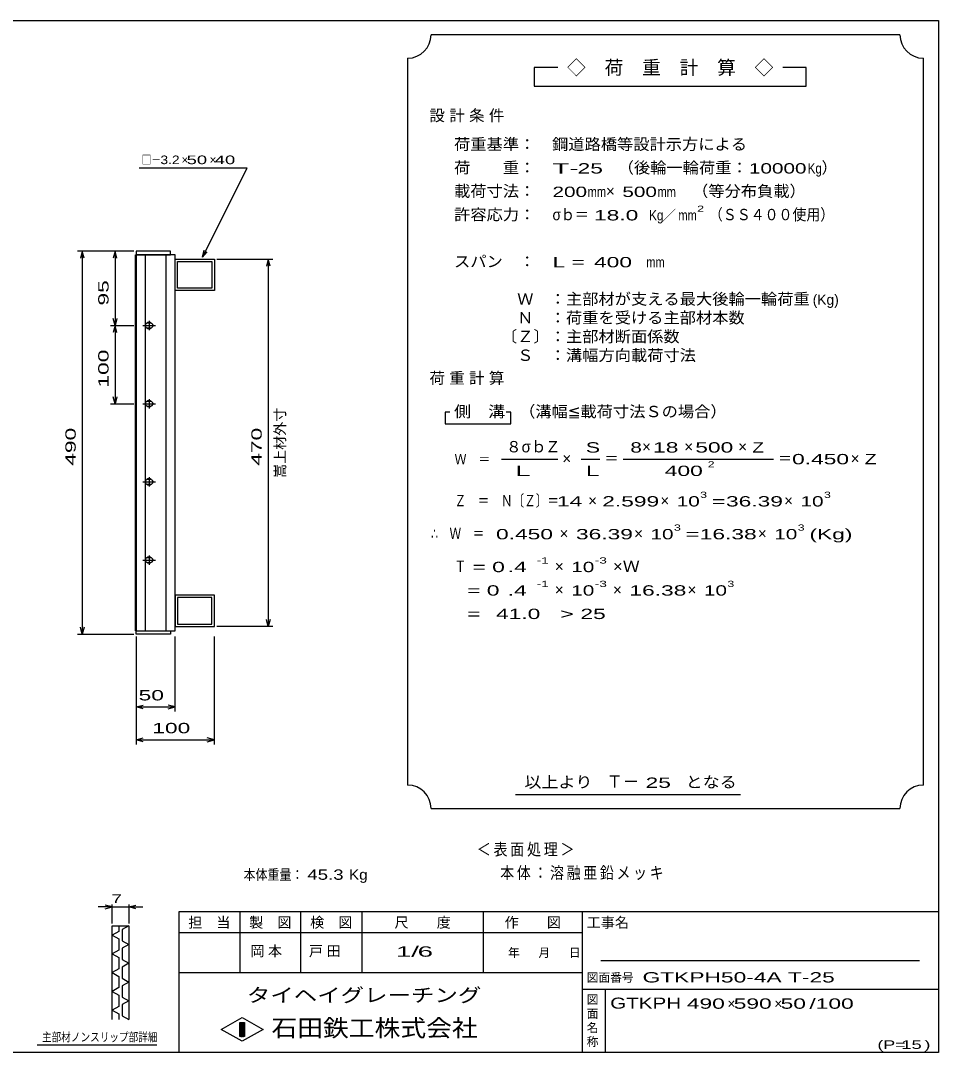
# Model space of a CAD drawing. Units: millimetres, scale not verified. Extents: x -1092 to 1039, y -770 to 632.
# Drawn here: x -136 to 1039, y -688 to 632 of the extents above; entities that cross this region are included whole.
import ezdxf
from ezdxf.enums import TextEntityAlignment as Align

# ---------------------------------------------------------------- set-up
doc = ezdxf.new("R2010")
doc.units = ezdxf.units.MM
doc.header["$LTSCALE"] = 6
for name, color, linetype, lineweight in [('0_2', 150, 'Continuous', 25), ('16', 3, 'Continuous', 25), ('22', 4, 'Continuous', 25), ('24', 2, 'Continuous', 25), ('32', 4, 'Continuous', 25)]:
    doc.layers.add(name, color=color, linetype=linetype, lineweight=lineweight)
doc.styles.add('ベクトル', font='')
doc.styles.get('ベクトル').set_extended_font_data('ベクトル')

msp = doc.modelspace()

# ---------------------------------------------------------------- linework, layer by layer
at = {"layer": '0_2'}
for p, q in [((-1037.4, 632.1), (1038.6, 632.1)), ((1038.6, 632.1), (1038.6, -687.9)), ((1038.6, -507.9), (66.6, -507.9)), ((66.6, -507.9), (66.6, -687.9)), ((144.6, -507.9), (144.6, -585.9)), ((222.6, -585.9), (222.6, -507.9)), ((300.6, -507.9), (300.6, -585.9)), ((456.6, -585.9), (456.6, -507.9)), ((582.6, -507.9), (582.6, -687.9)), ((582.6, -534.9), (66.6, -534.9)), ((1014.6, -570.9), (606.6, -570.9)), ((66.6, -585.9), (582.6, -585.9)), ((582.6, -606.9), (1038.6, -606.9)), ((612.6, -687.9), (612.6, -606.9)), ((120.6, -658.5), (147.6, -643.5)), ((147.6, -643.5), (174.6, -658.5)), ((147.6, -673.5), (120.6, -658.5)), ((144.6, -649.5), (150.6, -649.5)), ((144.6, -667.5), (144.6, -649.5)), ((144.6, -649.5), (145.8, -649.5)), ((145.8, -649.5), (145.8, -667.5)), ((147, -667.5), (147, -649.5)), ((147, -649.5), (148.2, -649.5)), ((174.6, -658.5), (147.6, -673.5)), ((148.2, -649.5), (148.2, -667.5)), ((149.4, -667.5), (149.4, -649.5)), ((149.4, -649.5), (150.6, -649.5)), ((150.6, -649.5), (150.6, -667.5)), ((150.6, -649.5), (150.6, -667.5)), ((150.6, -667.5), (144.6, -667.5)), ((145.8, -667.5), (147, -667.5)), ((148.2, -667.5), (149.4, -667.5)), ((1038.6, -687.9), (-1037.4, -687.9))]:
    msp.add_line(p, q, dxfattribs=at)
at = {"layer": '16'}
for p, q in [((11.3, -148.5), (11.3, 332.5)), ((11.3, 332.5), (12, 332.5)), ((56, 337), (12, 337)), ((12, 337), (12, 332.5)), ((12, 332.5), (56, 332.5)), ((12, 332.5), (12, -148.5)), ((62, 332.5), (12, 332.5)), ((23.5, 332.5), (23.5, -148.5)), ((50.5, -148.5), (50.5, 332.5)), ((56, 332.5), (56, 337)), ((62, -148.5), (62, 332.5)), ((62, 287), (62, 327)), ((62, 327), (112, 327)), ((65, 290), (65, 324)), ((65, 324), (109, 324)), ((109, 324), (109, 290)), ((112, 327), (112, 287)), ((112, 287), (62, 287)), ((109, 290), (65, 290)), ((20.5, 242), (36.5, 242)), ((30.5, 245), (26.5, 245)), ((26.5, 239), (30.5, 239)), ((28.5, 248), (28.5, 236)), ((28.5, 148), (28.5, 136)), ((20.5, 142), (36.5, 142)), ((30.5, 145), (26.5, 145)), ((26.5, 139), (30.5, 139)), ((20.5, 42), (36.5, 42)), ((30.5, 45), (26.5, 45)), ((28.5, 48), (28.5, 36)), ((26.5, 39), (30.5, 39)), ((28.5, -52), (28.5, -64)), ((20.5, -58), (36.5, -58)), ((30.5, -55), (26.5, -55)), ((26.5, -61), (30.5, -61)), ((62, -103), (62, -143)), ((112, -103), (62, -103)), ((112, -143), (112, -103)), ((65, -106), (65, -140)), ((109, -106), (65, -106)), ((109, -140), (109, -106)), ((62, -143), (112, -143)), ((65, -140), (109, -140)), ((12, -148.5), (11.3, -148.5)), ((12, -148.5), (56, -148.5)), ((12, -153), (12, -148.5)), ((12, -148.5), (62, -148.5)), ((56, -153), (12, -153)), ((56, -148.5), (56, -153))]:
    msp.add_line(p, q, dxfattribs=at)
for centre, radius, start, end in [((26.5, 242), 3, 90, 270), ((28.5, 242), 4, 46.6, 133.4), ((28.5, 242), 4, 226.6, 313.4), ((30.5, 242), 3, 270, 90), ((28.5, 142), 4, 46.6, 133.4), ((26.5, 142), 3, 90, 270), ((28.5, 142), 4, 226.6, 313.4), ((30.5, 142), 3, 270, 90), ((26.5, 42), 3, 90, 270), ((28.5, 42), 4, 46.6, 133.4), ((30.5, 42), 3, 270, 90), ((28.5, 42), 4, 226.6, 313.4), ((26.5, -58), 3, 90, 270), ((28.5, -58), 4, 46.6, 133.4), ((28.5, -58), 4, 226.6, 313.4), ((30.5, -58), 3, 270, 90)]:
    msp.add_arc(centre, radius, start, end, dxfattribs=at)
at = {"layer": '22'}
for p, q in [((154, 443.5), (16, 443.5)), ((97, 329.5), (154, 443.5)), ((9, 337), (-63, 337)), ((-57, 337), (-59.4, 328)), ((-54.6, 328), (-57, 337)), ((-57, 337), (-57, -153)), ((9, 337), (-21, 337)), ((-15, 337), (-17.4, 328)), ((-12.6, 328), (-15, 337)), ((-15, 337), (-15, 242)), ((97, 329.5), (98.8, 338.3)), ((97, 329.5), (103, 336.1)), ((115, 327), (187, 327)), ((181, 327), (178.6, 318)), ((183.4, 318), (181, 327)), ((181, 327), (181, -143)), ((-15, 242), (-17.4, 251)), ((-12.6, 251), (-15, 242)), ((-21, 242), (9, 242)), ((-15, 242), (-17.4, 233)), ((-12.6, 233), (-15, 242)), ((-15, 242), (-15, 142)), ((-15, 142), (-17.4, 151)), ((-12.6, 151), (-15, 142)), ((-21, 142), (9, 142)), ((-57, -153), (-59.4, -144)), ((-54.6, -144), (-57, -153)), ((187, -143), (115, -143)), ((181, -143), (178.6, -134)), ((183.4, -134), (181, -143)), ((-63, -153), (9, -153)), ((12, -156), (12, -252)), ((12, -156), (12, -294)), ((62, -252), (62, -156)), ((112, -294), (112, -156)), ((12, -246), (21, -243.6)), ((21, -248.4), (12, -246)), ((12, -246), (62, -246)), ((62, -246), (53, -243.6)), ((53, -248.4), (62, -246)), ((12, -288), (21, -285.6)), ((21, -290.4), (12, -288)), ((12, -288), (112, -288)), ((112, -288), (103, -285.6)), ((103, -290.4), (112, -288))]:
    msp.add_line(p, q, dxfattribs=at)
at = {"layer": '24', "color": 4}
for p, q in [((989.4, 614.1), (389.4, 614.1)), ((359.4, 584.1), (359.4, -345.9)), ((1019.4, -345.9), (1019.4, 584.1)), ((551.4, 572.1), (521.4, 572.1)), ((521.4, 572.1), (521.4, 548.1)), ((869.4, 572.1), (839.4, 572.1)), ((869.4, 548.1), (869.4, 572.1)), ((521.4, 548.1), (869.4, 548.1)), ((413.4, 131.1), (407.4, 131.1)), ((407.4, 131.1), (407.4, 116.1)), ((491.4, 131.1), (485.4, 131.1)), ((491.4, 116.1), (491.4, 131.1)), ((407.4, 116.1), (491.4, 116.1)), ((479.4, 71.1), (551.4, 71.1)), ((581.4, 71.1), (605.4, 71.1)), ((635.4, 71.1), (827.4, 71.1)), ((497.4, -357.9), (785.4, -357.9)), ((389.4, -375.9), (989.4, -375.9))]:
    msp.add_line(p, q, dxfattribs=at)
for centre, start, end in [((359.4, 614.1), 270, 0), ((1019.4, 614.1), 180, 270), ((359.4, -375.9), 0, 90), ((1019.4, -375.9), 90, 180)]:
    msp.add_arc(centre, 30, start, end, dxfattribs=at)
at = {"layer": '32'}
for p, q in [((-18.6, -501.9), (-27.6, -499.5)), ((-18.6, -522.9), (-18.6, -498.9)), ((2.4, -498.9), (2.4, -522.9)), ((2.4, -501.9), (11.4, -499.5)), ((-18.6, -501.9), (-36.6, -501.9)), ((-27.6, -504.3), (-18.6, -501.9)), ((-18.6, -501.9), (2.4, -501.9)), ((11.4, -504.3), (2.4, -501.9)), ((2.4, -501.9), (20.4, -501.9)), ((-18.6, -525.9), (2.4, -525.9)), ((-18.6, -645.9), (-18.6, -525.9)), ((-10.2, -525.9), (-10.2, -533.1)), ((2.4, -525.9), (-6, -530.7)), ((2.4, -525.9), (2.4, -645.9)), ((-10.2, -533.1), (-18.6, -537.9)), ((-18.6, -537.9), (-10.2, -542.7)), ((-6, -530.7), (-6, -545.1)), ((-10.2, -542.7), (-10.2, -557.1)), ((-6, -545.1), (2.4, -549.9)), ((2.4, -549.9), (-6, -554.7)), ((-10.2, -557.1), (-18.6, -561.9)), ((-18.6, -561.9), (-10.2, -566.7)), ((-10.2, -566.7), (-10.2, -581.1)), ((-6, -554.7), (-6, -569.1)), ((-6, -569.1), (2.4, -573.9)), ((2.4, -573.9), (-6, -578.7)), ((-6, -578.7), (-6, -593.1)), ((-10.2, -581.1), (-18.6, -585.9)), ((-18.6, -585.9), (-10.2, -590.7)), ((-10.2, -590.7), (-10.2, -605.1)), ((-6, -593.1), (2.4, -597.9)), ((-10.2, -605.1), (-18.6, -609.9)), ((2.4, -597.9), (-6, -602.7)), ((-6, -602.7), (-6, -617.1)), ((-18.6, -609.9), (-10.2, -614.7)), ((-10.2, -614.7), (-10.2, -629.1)), ((-6, -617.1), (2.4, -621.9)), ((-10.2, -629.1), (-18.6, -633.9)), ((2.4, -621.9), (-6, -626.7)), ((-6, -626.7), (-6, -641.1)), ((-18.6, -633.9), (-10.2, -638.7)), ((-10.2, -638.7), (-10.2, -645.9)), ((-6, -641.1), (2.4, -645.9)), ((38.4, -678.9), (-114.6, -678.9))]:
    msp.add_line(p, q, dxfattribs=at)

# ---------------------------------------------------------------- texts
at = {"layer": '0_2', "style": 'ベクトル'}
for s, height, p in [('担\u3000当', 13.2, (78.6, -521.7)), ('製\u3000図', 13.2, (156.6, -521.7)), ('検\u3000図', 13.2, (234.6, -521.7)), ('尺\u3000\u3000度', 13.2, (342.6, -521.7)), ('作\u3000\u3000図', 13.2, (483.6, -521.7)), ('工事名', 13.2, (588.6, -521.7)), ('年', 11, (487.8, -560.4)), ('月', 11, (526.8, -560.4)), ('日', 11, (565.8, -560.4)), ('図面番号', 11, (588.6, -592.2)), ('図', 11, (588.6, -620.4)), ('面', 11, (588.6, -638.4)), ('名', 11, (588.6, -656.4)), ('称', 11, (588.6, -674.4))]:
    msp.add_text(s, height=height, dxfattribs=at).set_placement(p, align=Align.MIDDLE_LEFT)
at = {"layer": '0_2', "color": 222, "style": 'ベクトル'}
for s, height, width, p in [('タイヘイグレーチング', 17.6, 1.25, (153.6, -614.7)), ('石田鉄工株式会社', 21.99, 1.1, (185.1, -656.7))]:
    msp.add_text(s, height=height, dxfattribs=dict(at, width=width)).set_placement(p, align=Align.MIDDLE_LEFT)
at = {"layer": '22', "color": 2, "style": 'ベクトル'}
for s, height, width, p in [('□－', 11, 0.8, (19, 454)), ('3.2', 11, 1.2, (43, 454)), (' 50 ', 11, 1.6, (70, 454)), (' 40 ', 11, 1.6, (106, 454)), (' 50 ', 13.2, 1.65, (7, -231)), (' 100 ', 13.2, 1.65, (24.5, -273)), ('本体重量：', 13.2, 0.85, (149.4, -460.5)), (' 45.3', 13.2, 1.35, (224.4, -460.5)), ('Kg', 13.2, 1.1, (284.4, -460.5)), ('1/', 13.2, 2, (344.4, -558.9)), (' 6 ', 13.2, 2, (362.4, -558.9)), ('GTKPH50-4A T-25      ', 13.2, 1.65, (660, -591.9)), ('GTKPH', 14.08, 1.4, (618.6, -624.9)), (' 490 ', 13.2, 1.65, (708.6, -625.5)), (' 590 ', 13.2, 1.65, (768.6, -625.5)), (' 50 ', 13.2, 1.65, (828.6, -625.5)), ('/', 13.2, 1.65, (873.6, -625.5)), (' 100 ', 13.2, 1.65, (873.6, -625.5)), ('(P=', 11, 1.55, (960.6, -678)), (' 15 ', 11, 1.6, (984.6, -678)), (')', 11, 1.6, (1020.6, -678))]:
    msp.add_text(s, height=height, dxfattribs=dict(at, width=width)).set_placement(p, align=Align.MIDDLE_LEFT)
for height, p in [(11, (70, 454)), (11, (106, 454)), (13.2, (768.6, -625.5)), (13.2, (828.6, -625.5))]:
    msp.add_text('×', height=height, dxfattribs=at).set_placement(p, align=Align.MIDDLE_LEFT)
at = {"layer": '22', "color": 2, "style": 'ベクトル', "width": 1.65}
for s, p in [(' 95 ', (-30, 259.5)), (' 100 ', (-30, 154.5)), (' 490 ', (-72, 54.5)), (' 470', (166, 54.5))]:
    msp.add_text(s, height=13.2, rotation=90, dxfattribs=at).set_placement(p, align=Align.MIDDLE_LEFT)
at = {"layer": '22', "color": 2, "style": 'ベクトル'}
msp.add_text('嵩上材外寸', height=13.2, rotation=90, dxfattribs=at).set_placement((196, 47), align=Align.MIDDLE_LEFT)
at = {"layer": '22', "color": 2, "attachment_point": 4, "style": 'ベクトル'}
for s, insert, char_height in [('\\T1.2;\\W0.85;＜表面処理＞', (447.9, -429), 15.4), ('\\T1.19;\\W0.85;本体：溶融亜鉛メッキ', (477.9, -459), 15.4), ('\\T1.25;岡本\u3000', (158.1, -558.9), 13.2), ('\\T1.25;戸田\u3000', (233.1, -558.9), 13.2)]:
    msp.add_mtext(s, dxfattribs=dict(at, insert=insert, char_height=char_height))
at = {"layer": '24', "style": 'ベクトル'}
for s, height, p in [('◇\u3000荷\u3000重\u3000計\u3000算\u3000◇', 17.6, (563.4, 572.1)), ('）', 14.5, (889.2, 444)), ('×', 14.5, (613.2, 414)), ('／', 13.2, (684.9, 383.1)), ('(Kg)', 13.2, (877.8, 275.1)), ('８', 14.5, (485.4, 87)), ('σｂ', 14.52, (505.2, 87)), ('Ｚ', 14.5, (535.2, 87)), ('×', 14.5, (659.4, 87)), ('×', 14.5, (713.4, 87)), ('×', 14.5, (782.4, 87)), ('×', 14.5, (557.4, 72)), ('×', 14.5, (926.4, 72)), ('×', 14.5, (590.4, 18)), ('×', 14.5, (682.8, 18)), ('×', 14.5, (841.2, 18)), ('×', 14.5, (553.8, -24)), ('×', 14.5, (649.2, -24)), ('×', 14.5, (807.6, -24)), ('×', 14.5, (547.8, -66)), ('×', 14.5, (547.8, -96)), ('×', 14.5, (622.2, -96)), ('×', 14.5, (717.6, -96)), ('Ｔ－', 15.4, (613.8, -341.4))]:
    msp.add_text(s, height=height, dxfattribs=at).set_placement(p, align=Align.MIDDLE_LEFT)
for s, height, width, p in [('荷重基準：\u3000', 14.52, 1.05, (418.8, 474)), ('鋼道路橋等設計示方による', 14.52, 1.05, (544.2, 474)), ('荷\u3000\u3000重：\u3000', 14.52, 1.05, (418.8, 444)), ('T-', 13.2, 2, (544.8, 443.1)), (' 25 ', 13.2, 1.65, (568.8, 443.1)), ('（後輪一輪荷重：', 14.52, 1.05, (628.2, 444)), ('10000', 13.2, 1.5, (796.2, 443.1)), ('Kg', 13.2, 0.85, (871.2, 443.1)), ('載荷寸法：\u3000', 14.52, 1.05, (418.8, 414)), ('\u3000（等分布負載）', 14.52, 1.05, (702.6, 414)), ('200', 13.2, 1.5, (544.8, 413.1)), ('mm', 13.2, 0.8, (589.8, 413.1)), ('500', 13.2, 1.5, (634.2, 413.1)), ('mm', 13.2, 0.8, (679.2, 413.1)), ('許容応力：\u3000', 14.52, 1.05, (418.8, 384)), ('σｂ＝', 14.52, 0.9, (544.8, 384)), (' 18.0', 13.2, 1.65, (589.8, 383.1)), ('Kg', 13.2, 0.85, (668.4, 383.1)), ('mm', 13.2, 0.8, (705.9, 383.1)), ('2', 7.92, 1.5, (729.9, 391.5)), ('（ＳＳ４００使用）', 14.52, 0.9, (744.9, 384)), ('スパン\u3000：\u3000', 14.52, 1.05, (418.8, 324)), ('L =', 13.2, 1.65, (544.8, 323.1)), (' 400 ', 13.2, 1.65, (589.8, 323.1)), ('mm', 13.2, 0.8, (664.8, 323.1)), ('\u3000Ｗ\u3000：主部材が支える最大後輪一輪荷重', 14.52, 1.05, (478.8, 276)), ('\u3000Ｎ\u3000：荷重を受ける主部材本数', 14.52, 1.05, (478.8, 252)), ('〔Ｚ〕：主部材断面係数', 14.52, 1.05, (478.8, 228)), ('\u3000Ｓ\u3000：溝幅方向載荷寸法', 14.52, 1.05, (478.8, 204)), ('側\u3000溝', 14.52, 1.1, (418.8, 132)), ('\u3000（溝幅≦載荷寸法Ｓの場合）', 14.52, 1.05, (481.2, 132)), ('S', 13.2, 1.55, (587.4, 86.1)), ('8', 13.2, 1.5, (644.4, 86.1)), (' 18 ', 13.2, 1.65, (665.4, 86.1)), (' 500 ', 13.2, 1.65, (719.4, 86.1)), ('Z', 13.2, 1.4, (800.4, 86.1)), ('Ｗ\u3000＝', 13.2, 0.85, (419.4, 71.1)), ('＝', 14.5, 0.9, (611.4, 72)), ('2', 7.92, 1.5, (743.4, 64.5)), ('＝', 14.5, 0.9, (833.4, 72)), ('0.450', 13.2, 1.65, (851.4, 71.1)), ('Z', 13.2, 1.4, (944.4, 71.1)), ('L', 13.2, 1.8, (587.4, 56.1)), (' 400 ', 13.2, 1.65, (680.4, 56.1)), ('Ｚ\u3000＝\u3000Ｎ〔Ｚ〕＝', 14.52, 0.75, (419.4, 18)), ('3', 7.92, 1.5, (733.8, 25.5)), ('3', 7.92, 1.5, (892.2, 25.5)), (' 14 ', 13.2, 1.65, (542.4, 17.1)), ('2.599', 13.2, 1.65, (608.4, 17.1)), ('10', 13.2, 1.5, (703.8, 17.1)), ('=', 13.2, 1.7, (748.8, 17.1)), ('36.39', 13.2, 1.65, (766.8, 17.1)), ('10', 13.2, 1.5, (862.2, 17.1)), ('3', 7.92, 1.5, (700.2, -16.5)), ('3', 7.92, 1.5, (858.6, -16.5)), ('∴\u3000Ｗ\u3000＝', 14.52, 0.75, (389.4, -24)), (' 0.450', 13.2, 1.65, (464.4, -24.9)), ('36.39', 13.2, 1.65, (574.8, -24.9)), ('10', 13.2, 1.5, (670.2, -24.9)), ('=', 13.2, 1.7, (715.2, -24.9)), ('16.38', 13.2, 1.65, (733.2, -24.9)), ('10', 13.2, 1.5, (828.6, -24.9)), ('(Kg)', 13.2, 1.65, (873.6, -24.9)), ('Ｔ', 14.5, 0.75, (419.4, -66)), (' = 0', 13.2, 1.65, (434.4, -66.9)), (' .4 ', 13.2, 1.65, (479.4, -66.9)), ('-1', 7.92, 1.65, (524.4, -58.5)), ('10', 13.2, 1.5, (568.8, -66.9)), ('-3', 7.92, 1.65, (598.8, -58.5)), ('×Ｗ', 14.52, 1.1, (622.2, -66)), ('  = 0', 13.2, 1.65, (419.4, -96.9)), (' .4 ', 13.2, 1.65, (479.4, -96.9)), ('-1', 7.92, 1.65, (524.4, -88.5)), ('10', 13.2, 1.5, (568.8, -96.9)), ('-3', 7.92, 1.65, (598.8, -88.5)), ('16.38', 13.2, 1.65, (643.2, -96.9)), ('10', 13.2, 1.5, (738.6, -96.9)), ('3', 7.92, 1.5, (768.6, -88.5)), ('  =', 13.2, 1.65, (419.4, -126.9)), (' 41.0', 13.2, 1.65, (464.4, -126.9)), ('>', 13.2, 1.7, (554.4, -126.9)), (' 25 ', 13.2, 1.65, (572.4, -126.9)), ('以上より\u3000', 14.52, 1.1, (508.8, -342)), (' 25 ', 13.2, 1.65, (655.8, -342.9)), ('となる', 14.52, 1.1, (715.2, -342))]:
    msp.add_text(s, height=height, dxfattribs=dict(at, width=width)).set_placement(p, align=Align.MIDDLE_LEFT)
at = {"layer": '24', "attachment_point": 4, "style": 'ベクトル'}
for s, insert, char_height in [('\\T1.28;設計条件', (387.3, 510), 14.52), ('\\T1.28;荷重計算', (387.3, 174), 14.52), ('\\T1.5;\\W2;\\~L\\~', (482.4, 56.1), 13.2)]:
    msp.add_mtext(s, dxfattribs=dict(at, insert=insert, char_height=char_height))
at = {"layer": '32', "color": 2, "style": 'ベクトル'}
for s, width, p in [(' 7 ', 1.6, (-26.1, -491.4)), ('主部材ノンスリップ部詳細', 0.8, (-108.6, -668.4))]:
    msp.add_text(s, height=11, dxfattribs=dict(at, width=width)).set_placement(p, align=Align.MIDDLE_LEFT)

doc.saveas('drawing.dxf')
